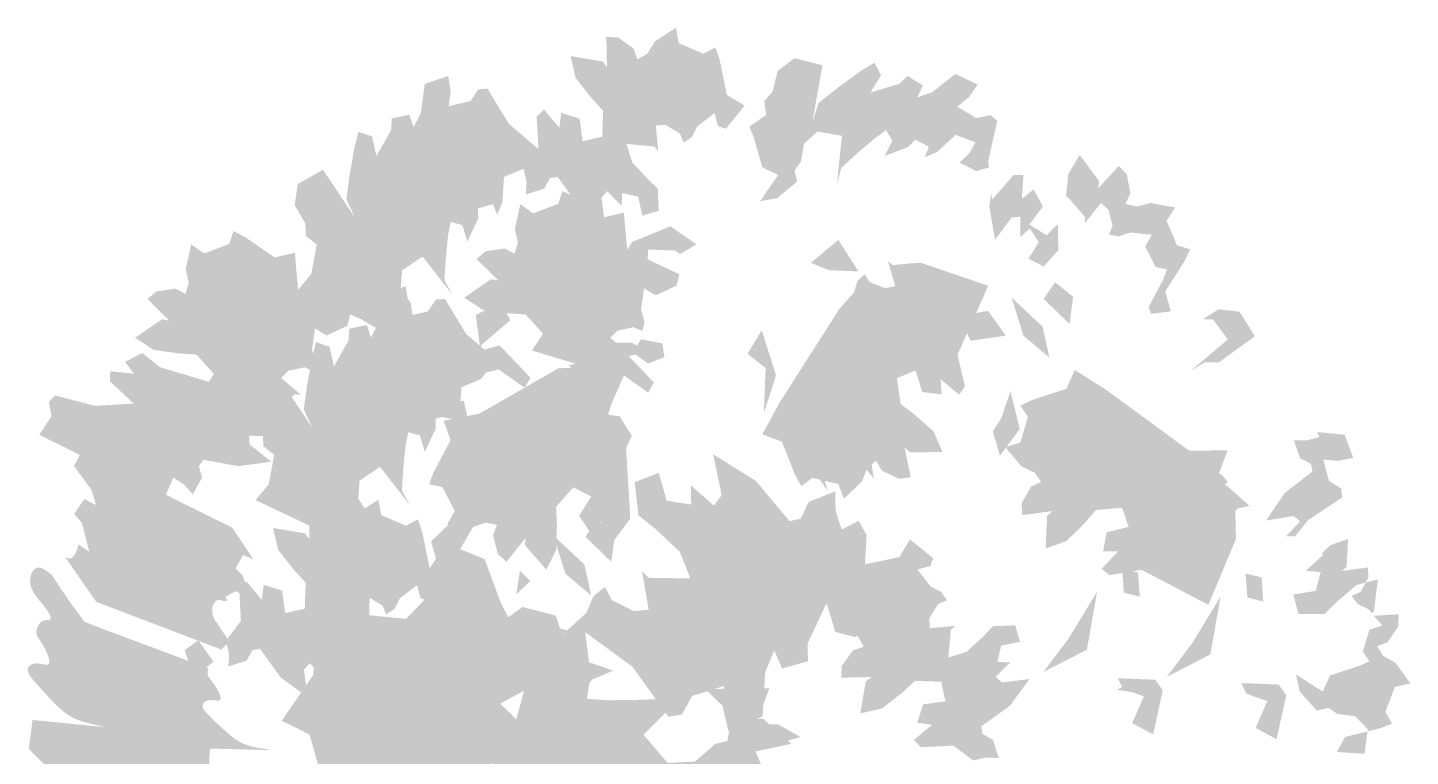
# Model space of a CAD drawing. Header units: metres. Extents: x 1838950 to 1842843, y 5171318 to 5174224.
# Drawn here: x 1840976.009 to 1840980.521, y 5171655.652 to 5171658.03 of the extents above; entities that cross this region are included whole.
import ezdxf

# ---------------------------------------------------------------- set-up
doc = ezdxf.new("R2010")
doc.units = ezdxf.units.M
doc.header["$LTSCALE"] = 0.0254
doc.layers.add('SA - légende prestations', color=7, linetype='Continuous', lineweight=18)

msp = doc.modelspace()

# ---------------------------------------------------------------- hatches: boundary and pattern name
at = {"layer": 'SA - légende prestations', "linetype": 'Continuous', "lineweight": 0, "true_color": 0x132600}
for points in [[(1840978.0586, 5171657.7118), (1840978.0667, 5171657.6271), (1840978.0536, 5171657.6425), (1840977.9631, 5171657.6507), (1840977.9815, 5171657.5913), (1840978.0304, 5171657.538), (1840978.0651, 5171657.5052), (1840978.068, 5171657.4327), (1840978.0142, 5171657.4166), (1840978.0014, 5171657.4785), (1840977.949, 5171657.4906), (1840977.9467, 5171657.4488), (1840977.9002, 5171657.4965), (1840977.8815, 5171657.4754), (1840977.8929, 5171657.3855), (1840977.8052, 5171657.4499), (1840977.7385, 5171657.5431), (1840977.7136, 5171657.5392), (1840977.6941, 5171657.5046), (1840977.6346, 5171657.4862), (1840977.6369, 5171657.5279), (1840977.6269, 5171657.57), (1840977.6755, 5171657.6343), (1840977.6701, 5171657.7402), (1840977.6937, 5171657.7632), (1840977.7438, 5171657.7036), (1840977.75, 5171657.752), (1840977.8102, 5171657.7334), (1840977.8197, 5171657.6601), (1840977.8839, 5171657.6742), (1840977.8868, 5171657.7591), (1840977.8491, 5171657.8003), (1840977.7968, 5171657.8667), (1840977.7805, 5171657.9376), (1840977.8853, 5171657.9202), (1840977.8993, 5171657.9011), (1840977.8972, 5171658.0006), (1840977.9355, 5171657.9984), (1840977.9867, 5171657.9617), (1840977.9984, 5171657.9268), (1840978.031, 5171657.9453), (1840978.0554, 5171657.9848), (1840978.124, 5171658.0304), (1840978.1335, 5171657.9797), (1840978.214, 5171657.9453), (1840978.2534, 5171657.966), (1840978.267, 5171657.9255), (1840978.2905, 5171657.8106), (1840978.3484, 5171657.7762), (1840978.2872, 5171657.7002), (1840978.2615, 5171657.709), (1840978.2502, 5171657.7516), (1840978.1945, 5171657.7084), (1840978.1763, 5171657.6732), (1840978.1496, 5171657.6553), (1840978.1374, 5171657.6844), (1840978.0915, 5171657.7124)], [(1840977.0489, 5171657.4704), (1840977.0596, 5171657.5504), (1840977.0756, 5171657.6409), (1840977.089, 5171657.6906), (1840977.133, 5171657.6752), (1840977.147, 5171657.611), (1840977.1949, 5171657.696), (1840977.1971, 5171657.7343), (1840977.2546, 5171657.7461), (1840977.2682, 5171657.7056), (1840977.2917, 5171657.7511), (1840977.3047, 5171657.8469), (1840977.3813, 5171657.8726), (1840977.3893, 5171657.8226), (1840977.383, 5171657.7742), (1840977.4539, 5171657.7905), (1840977.4798, 5171657.8292), (1840977.5091, 5171657.8315), (1840977.5788, 5171657.7171), (1840977.6755, 5171657.6343), (1840977.6269, 5171657.57), (1840977.5632, 5171657.5432), (1840977.5583, 5171657.4607), (1840977.541, 5171657.4204), (1840977.5269, 5171657.4541), (1840977.4786, 5171657.4404), (1840977.4792, 5171657.4076), (1840977.4437, 5171657.3321), (1840977.4277, 5171657.386), (1840977.3892, 5171657.3962), (1840977.3809, 5171657.3531), (1840977.3731, 5171657.2749), (1840977.369, 5171657.2059), (1840977.3958, 5171657.1578), (1840977.2977, 5171657.2833), (1840977.2307, 5171657.238), (1840977.2263, 5171657.1791), (1840977.2596, 5171657.1305), (1840977.2643, 5171657.0953), (1840977.296, 5171657.0739), (1840977.2867, 5171656.9906), (1840977.2534, 5171656.9441), (1840977.2366, 5171657.0464), (1840977.1817, 5171657.0291), (1840977.0951, 5171657.0797), (1840977.0615, 5171657.0941), (1840976.8914, 5171657.1749), (1840976.9342, 5171657.2263), (1840976.9523, 5171657.3227), (1840976.9172, 5171657.3504), (1840976.9147, 5171657.3918), (1840976.8802, 5171657.4514), (1840976.8904, 5171657.5198), (1840976.9725, 5171657.5667), (1840977.0761, 5171657.4118)], [(1840976.5042, 5171656.9669), (1840976.4205, 5171656.9784), (1840976.3595, 5171657.0182), (1840976.4472, 5171657.0784), (1840976.4705, 5171657.0742), (1840976.3999, 5171657.1445), (1840976.4291, 5171657.1695), (1840976.4914, 5171657.1786), (1840976.524, 5171657.1615), (1840976.5347, 5171657.1975), (1840976.5249, 5171657.2428), (1840976.5427, 5171657.3233), (1840976.5847, 5171657.2933), (1840976.6665, 5171657.3243), (1840976.6805, 5171657.3666), (1840976.7185, 5171657.3468), (1840976.8151, 5171657.2804), (1840976.8807, 5171657.2957), (1840976.8914, 5171657.1749), (1840977.0615, 5171657.0941), (1840977.0522, 5171657.0572), (1840976.9844, 5171657.0256), (1840976.9467, 5171657.0484), (1840976.9366, 5171656.9787), (1840976.9479, 5171656.9407), (1840976.941, 5171656.9094), (1840976.9121, 5171656.9218), (1840976.8595, 5171656.9102), (1840976.8363, 5171656.887), (1840976.9009, 5171656.8315), (1840976.8808, 5171656.8336), (1840976.8099, 5171656.7767), (1840976.5802, 5171656.8455), (1840976.6168, 5171656.9001), (1840976.56, 5171656.9633)], [(1840976.9101, 5171656.784), (1840976.9209, 5171656.864), (1840976.9368, 5171656.9546), (1840976.9503, 5171657.0042), (1840976.9942, 5171656.9889), (1840977.0083, 5171656.9247), (1840977.0562, 5171657.0096), (1840977.0584, 5171657.048), (1840977.1158, 5171657.0597), (1840977.1294, 5171657.0192), (1840977.153, 5171657.0647), (1840977.1659, 5171657.1605), (1840977.2425, 5171657.1862), (1840977.2505, 5171657.1363), (1840977.2442, 5171657.0878), (1840977.3152, 5171657.1041), (1840977.341, 5171657.1428), (1840977.3703, 5171657.1451), (1840977.4401, 5171657.0307), (1840977.5368, 5171656.9479), (1840977.4881, 5171656.8836), (1840977.4245, 5171656.8568), (1840977.4195, 5171656.7743), (1840977.4023, 5171656.734), (1840977.3881, 5171656.7677), (1840977.3399, 5171656.754), (1840977.3404, 5171656.7212), (1840977.305, 5171656.6457), (1840977.2889, 5171656.6996), (1840977.2505, 5171656.7099), (1840977.2422, 5171656.6667), (1840977.2343, 5171656.5885), (1840977.2302, 5171656.5196), (1840977.2571, 5171656.4714), (1840977.1589, 5171656.5969), (1840977.0919, 5171656.5517), (1840977.0876, 5171656.4927), (1840977.1208, 5171656.4441), (1840977.1256, 5171656.4089), (1840977.1573, 5171656.3875), (1840977.1479, 5171656.3042), (1840977.1146, 5171656.2577), (1840977.0979, 5171656.36), (1840977.0429, 5171656.3428), (1840976.9563, 5171656.3933), (1840976.9227, 5171656.4078), (1840976.7526, 5171656.4885), (1840976.7955, 5171656.5399), (1840976.8136, 5171656.6363), (1840976.7785, 5171656.664), (1840976.776, 5171656.7055), (1840976.7414, 5171656.765), (1840976.7516, 5171656.8334), (1840976.8337, 5171656.8803), (1840976.9373, 5171656.7254)], [(1840976.5679, 5171656.6), (1840976.5779, 5171656.5615), (1840976.5478, 5171656.507), (1840976.5205, 5171656.5386), (1840976.4841, 5171656.562), (1840976.4568, 5171656.4986), (1840976.047, 5171656.7015), (1840976.0868, 5171656.7624), (1840976.0786, 5171656.8082), (1840976.0981, 5171656.8302), (1840976.2277, 5171656.7961), (1840976.3548, 5171656.8035), (1840976.2774, 5171656.8761), (1840976.2785, 5171656.909), (1840976.3559, 5171656.9008), (1840976.3268, 5171656.94), (1840976.3831, 5171656.9683), (1840976.4407, 5171656.9222), (1840976.6703, 5171656.8534), (1840976.7248, 5171656.8233), (1840976.797, 5171656.8188), (1840976.8447, 5171656.8192), (1840976.8972, 5171656.769), (1840976.8695, 5171656.7201), (1840976.8174, 5171656.7558), (1840976.7712, 5171656.7281), (1840976.7985, 5171656.6965), (1840976.732, 5171656.6986), (1840976.7331, 5171656.6705), (1840976.8037, 5171656.6135), (1840976.6958, 5171656.5992), (1840976.5831, 5171656.62)], [(1840976.1358, 5171656.2959), (1840976.1319, 5171656.3032), (1840976.1344, 5171656.3015), (1840976.1388, 5171656.2994), (1840976.1431, 5171656.2981), (1840976.1472, 5171656.298), (1840976.1513, 5171656.2992), (1840976.1553, 5171656.302), (1840976.1592, 5171656.3061), (1840976.1628, 5171656.3112), (1840976.1661, 5171656.3172), (1840976.169, 5171656.3239), (1840976.1715, 5171656.3309), (1840976.1734, 5171656.338), (1840976.1745, 5171656.344), (1840976.2101, 5171656.3201), (1840976.1857, 5171656.4146), (1840976.1607, 5171656.4437), (1840976.194, 5171656.492), (1840976.2319, 5171656.4723), (1840976.2173, 5171656.5214), (1840976.1602, 5171656.5994), (1840976.1975, 5171656.671), (1840976.2379, 5171656.6406), (1840976.267, 5171656.6013), (1840976.6768, 5171656.3984), (1840976.746, 5171656.2946), (1840976.7124, 5171656.309), (1840976.6871, 5171656.2657), (1840976.7103, 5171656.2425), (1840976.7238, 5171656.2026), (1840976.7274, 5171656.169), (1840976.6882, 5171656.1912), (1840976.6534, 5171656.1719), (1840976.661, 5171656.1602), (1840976.6477, 5171656.1584), (1840976.6433, 5171656.1603), (1840976.6388, 5171656.1616), (1840976.6344, 5171656.1623), (1840976.6301, 5171656.162), (1840976.6261, 5171656.1608), (1840976.6224, 5171656.1583), (1840976.619, 5171656.1546), (1840976.6161, 5171656.1498), (1840976.6138, 5171656.144), (1840976.6122, 5171656.1375), (1840976.6113, 5171656.1304), (1840976.6114, 5171656.1229), (1840976.6125, 5171656.1153), (1840976.6147, 5171656.1077), (1840976.6181, 5171656.1002), (1840976.6225, 5171656.093), (1840976.6259, 5171656.0885), (1840976.6728, 5171656.0189), (1840976.6701, 5171656.0183), (1840976.667, 5171656.0178), (1840976.6636, 5171656.0173), (1840976.6601, 5171656.0165), (1840976.6565, 5171656.0152), (1840976.653, 5171656.0133), (1840976.6498, 5171656.0105), (1840976.6469, 5171656.0071), (1840976.6444, 5171656.0031), (1840976.6429, 5171656), (1840976.233, 5171656.1562)], [(1840976.211, 5171655.7593), (1840976.189, 5171655.7652), (1840976.1698, 5171655.7722), (1840976.1531, 5171655.7802), (1840976.1385, 5171655.7889), (1840976.1258, 5171655.7982), (1840976.1145, 5171655.8078), (1840976.1043, 5171655.8176), (1840976.0948, 5171655.8273), (1840976.0857, 5171655.8367), (1840976.077, 5171655.8458), (1840976.0688, 5171655.8547), (1840976.0609, 5171655.8631), (1840976.0534, 5171655.8713), (1840976.0464, 5171655.879), (1840976.0398, 5171655.8864), (1840976.0338, 5171655.8934), (1840976.0282, 5171655.9), (1840976.0231, 5171655.9061), (1840976.0187, 5171655.9119), (1840976.015, 5171655.9174), (1840976.0121, 5171655.9225), (1840976.0101, 5171655.9273), (1840976.009, 5171655.9319), (1840976.009, 5171655.9361), (1840976.01, 5171655.9402), (1840976.012, 5171655.9439), (1840976.0149, 5171655.9472), (1840976.0186, 5171655.9501), (1840976.023, 5171655.9524), (1840976.0281, 5171655.9541), (1840976.0336, 5171655.9551), (1840976.0396, 5171655.9554), (1840976.0459, 5171655.9549), (1840976.0522, 5171655.9539), (1840976.0584, 5171655.9528), (1840976.0643, 5171655.9518), (1840976.0695, 5171655.9513), (1840976.074, 5171655.9516), (1840976.0773, 5171655.9531), (1840976.0793, 5171655.9561), (1840976.0799, 5171655.9608), (1840976.0792, 5171655.967), (1840976.0773, 5171655.9744), (1840976.0746, 5171655.9825), (1840976.0711, 5171655.991), (1840976.0672, 5171655.9995), (1840976.063, 5171656.0078), (1840976.0587, 5171656.0154), (1840976.0546, 5171656.0221), (1840976.0507, 5171656.028), (1840976.0471, 5171656.0332), (1840976.0439, 5171656.0379), (1840976.0413, 5171656.0424), (1840976.0392, 5171656.0467), (1840976.0378, 5171656.0511), (1840976.0371, 5171656.0558), (1840976.0373, 5171656.0608), (1840976.0383, 5171656.0661), (1840976.0399, 5171656.0715), (1840976.0422, 5171656.0768), (1840976.045, 5171656.0817), (1840976.0483, 5171656.0862), (1840976.052, 5171656.0899), (1840976.056, 5171656.0929), (1840976.0602, 5171656.0948), (1840976.0645, 5171656.096), (1840976.0688, 5171656.0966), (1840976.0728, 5171656.097), (1840976.0764, 5171656.0972), (1840976.0795, 5171656.0977), (1840976.082, 5171656.0986), (1840976.0836, 5171656.1002), (1840976.0843, 5171656.1027), (1840976.084, 5171656.1061), (1840976.0828, 5171656.1102), (1840976.0808, 5171656.1151), (1840976.0779, 5171656.1206), (1840976.0742, 5171656.1267), (1840976.0696, 5171656.1332), (1840976.0644, 5171656.1402), (1840976.0584, 5171656.1476), (1840976.052, 5171656.1552), (1840976.0454, 5171656.1632), (1840976.039, 5171656.1714), (1840976.0328, 5171656.1798), (1840976.0274, 5171656.1885), (1840976.0229, 5171656.1973), (1840976.0195, 5171656.2063), (1840976.0176, 5171656.2154), (1840976.017, 5171656.2244), (1840976.0175, 5171656.2331), (1840976.0192, 5171656.2413), (1840976.0216, 5171656.2487), (1840976.0249, 5171656.2553), (1840976.0287, 5171656.2607), (1840976.0329, 5171656.2647), (1840976.0374, 5171656.2672), (1840976.0422, 5171656.2684), (1840976.0472, 5171656.2683), (1840976.0523, 5171656.2671), (1840976.0574, 5171656.2652), (1840976.0626, 5171656.2625), (1840976.0677, 5171656.2593), (1840976.0727, 5171656.2557), (1840976.0776, 5171656.2521), (1840976.0823, 5171656.2484), (1840976.0869, 5171656.2451), (1840976.0888, 5171656.2438), (1840976.0949, 5171656.2328), (1840976.1462, 5171656.1565), (1840976.194, 5171656.0914), (1840976.2541, 5171656.068), (1840976.5992, 5171655.9393), (1840976.5976, 5171655.9347), (1840976.5965, 5171655.93), (1840976.5961, 5171655.9254), (1840976.5962, 5171655.9211), (1840976.5971, 5171655.9172), (1840976.5985, 5171655.9135), (1840976.6006, 5171655.9099), (1840976.6032, 5171655.9063), (1840976.6062, 5171655.9024), (1840976.6095, 5171655.8982), (1840976.6132, 5171655.8935), (1840976.6172, 5171655.888), (1840976.6213, 5171655.8818), (1840976.6254, 5171655.875), (1840976.6293, 5171655.868), (1840976.6328, 5171655.861), (1840976.6357, 5171655.8542), (1840976.6377, 5171655.8481), (1840976.6387, 5171655.8429), (1840976.6385, 5171655.8388), (1840976.637, 5171655.8361), (1840976.6342, 5171655.8346), (1840976.6305, 5171655.834), (1840976.626, 5171655.8341), (1840976.6209, 5171655.8346), (1840976.6155, 5171655.8352), (1840976.6101, 5171655.8357), (1840976.6047, 5171655.8357), (1840976.5996, 5171655.8351), (1840976.5949, 5171655.8338), (1840976.5908, 5171655.8321), (1840976.5871, 5171655.8298), (1840976.5841, 5171655.8271), (1840976.5819, 5171655.8241), (1840976.5804, 5171655.8208), (1840976.5798, 5171655.8173), (1840976.5801, 5171655.8137), (1840976.5813, 5171655.8099), (1840976.5834, 5171655.8059), (1840976.5862, 5171655.8017), (1840976.5897, 5171655.7973), (1840976.5938, 5171655.7926), (1840976.5985, 5171655.7877), (1840976.6036, 5171655.7824), (1840976.6093, 5171655.7769), (1840976.6153, 5171655.771), (1840976.6218, 5171655.7648), (1840976.6287, 5171655.7584), (1840976.6359, 5171655.7516), (1840976.6436, 5171655.7446), (1840976.6516, 5171655.7374), (1840976.6599, 5171655.7299), (1840976.6686, 5171655.7223), (1840976.6779, 5171655.7146), (1840976.6882, 5171655.7071), (1840976.6996, 5171655.7), (1840976.7126, 5171655.6935), (1840976.7273, 5171655.6877), (1840976.7441, 5171655.6829), (1840976.7633, 5171655.6793), (1840976.8071, 5171655.6724), (1840976.604, 5171655.6774), (1840976.5993, 5171655.5967), (1840976.6435, 5171655.5575), (1840976.7023, 5171655.5544), (1840976.7332, 5171655.5369), (1840976.7694, 5171655.5491), (1840976.83, 5171655.4911), (1840976.8468, 5171655.4365), (1840976.7553, 5171655.4852), (1840976.7357, 5171655.431), (1840976.643, 5171655.3928), (1840976.6111, 5171655.3749), (1840976.6348, 5171655.3451), (1840976.6189, 5171655.272), (1840976.5778, 5171655.2559), (1840976.2874, 5171655.4688), (1840976.2726, 5171655.534), (1840976.2069, 5171655.6069), (1840976.1636, 5171655.5957), (1840976.1291, 5171655.6189), (1840976.0608, 5171655.6276), (1840976.0126, 5171655.6771), (1840976.025, 5171655.7709), (1840976.2616, 5171655.7474)]]:
    msp.add_hatch(color=88, dxfattribs=at).paths.add_polyline_path(points)
at = {"layer": 'SA - légende prestations', "linetype": 'Continuous', "lineweight": 0, "true_color": 0x00a500}
for points in [[(1840978.8524, 5171657.8467), (1840978.8806, 5171657.8728), (1840978.9301, 5171657.8414), (1840978.9118, 5171657.8028), (1840978.9603, 5171657.8192), (1840979.0361, 5171657.8792), (1840979.1091, 5171657.8447), (1840979.0802, 5171657.8031), (1840979.0421, 5171657.7726), (1840979.1045, 5171657.7351), (1840979.15, 5171657.7451), (1840979.1727, 5171657.7265), (1840979.1436, 5171657.5957), (1840979.1457, 5171657.5742), (1840979.1049, 5171657.562), (1840979.0493, 5171657.59), (1840979.0799, 5171657.6184), (1840979.1019, 5171657.6557), (1840979.0375, 5171657.6805), (1840978.9766, 5171657.6245), (1840978.9363, 5171657.6075), (1840978.9495, 5171657.6416), (1840978.9052, 5171657.6652), (1840978.8829, 5171657.6411), (1840978.805, 5171657.6113), (1840978.8308, 5171657.6612), (1840978.8102, 5171657.6953), (1840978.7743, 5171657.67), (1840978.7143, 5171657.6191), (1840978.6636, 5171657.5723), (1840978.6496, 5171657.5189), (1840978.6659, 5171657.6774), (1840978.5862, 5171657.6913), (1840978.5422, 5171657.6518), (1840978.5325, 5171657.5938), (1840978.5115, 5171657.5651), (1840978.5195, 5171657.5277), (1840978.455, 5171657.4741), (1840978.3987, 5171657.4637), (1840978.4576, 5171657.5491), (1840978.406, 5171657.5748), (1840978.3787, 5171657.6712), (1840978.3638, 5171657.7068), (1840978.4187, 5171657.7459), (1840978.4126, 5171657.7902), (1840978.4396, 5171657.8218), (1840978.456, 5171657.8887), (1840978.5108, 5171657.9309), (1840978.6025, 5171657.9078), (1840978.5697, 5171657.7243), (1840978.5907, 5171657.7854), (1840978.6539, 5171657.8356), (1840978.7282, 5171657.8897), (1840978.7723, 5171657.9162), (1840978.7934, 5171657.8747), (1840978.759, 5171657.8187)], [(1840978.1062, 5171657.382), (1840978.1912, 5171657.3232), (1840978.1376, 5171657.2914), (1840978.1206, 5171657.3029), (1840978.0335, 5171657.3063), (1840978.0317, 5171657.2618), (1840977.945, 5171657.276), (1840977.9821, 5171657.3313)], [(1840978.417, 5171656.9192), (1840978.3578, 5171656.9661), (1840978.4044, 5171657.0428), (1840978.4509, 5171656.8949), (1840978.4113, 5171656.7733)], [(1840977.4313, 5171656.8858), (1840977.3725, 5171656.9435), (1840977.5489, 5171656.9935), (1840977.6496, 5171656.8881), (1840977.6309, 5171656.855), (1840977.5458, 5171656.9151)], [(1840977.8342, 5171656.87), (1840977.7753, 5171656.9278), (1840977.9518, 5171656.9777), (1840978.0525, 5171656.8723), (1840978.0338, 5171656.8393), (1840977.9487, 5171656.8994)], [(1840978.0335, 5171656.9342), (1840977.9826, 5171656.97), (1840978.0105, 5171657.0135), (1840978.0798, 5171657), (1840978.0868, 5171656.9551)], [(1840979.1815, 5171656.6334), (1840979.1584, 5171656.7128), (1840979.1863, 5171656.7563), (1840979.2159, 5171656.8444), (1840979.2461, 5171656.7202)], [(1840978.7695, 5171656.5591), (1840978.6863, 5171656.6625), (1840978.7259, 5171656.784), (1840978.8205, 5171656.7465), (1840978.7491, 5171656.7047)], [(1840977.078, 5171656.3571), (1840977.0097, 5171656.3935), (1840976.9482, 5171656.3851), (1840976.9945, 5171656.451), (1840977.0642, 5171656.4482)], [(1840977.2068, 5171655.9043), (1840977.0996, 5171655.8422), (1840977.0539, 5171656.0117), (1840977.1445, 5171656.0974), (1840977.1483, 5171655.9742)], [(1840979.5824, 5171655.8725), (1840979.5663, 5171655.9069), (1840979.6882, 5171655.9022), (1840979.7131, 5171655.8674), (1840979.6813, 5171655.7239), (1840979.6129, 5171655.7604), (1840979.6512, 5171655.8481)], [(1840979.9853, 5171655.8567), (1840979.9692, 5171655.8912), (1840980.0911, 5171655.8864), (1840980.116, 5171655.8516), (1840980.0842, 5171655.7081), (1840980.0158, 5171655.7446), (1840980.0541, 5171655.8324)]]:
    msp.add_hatch(color=94, dxfattribs=at).paths.add_polyline_path(points)
at = {"layer": 'SA - légende prestations', "linetype": 'Continuous', "lineweight": 0, "true_color": 0x7fff00}
for points in [[(1840979.5696, 5171657.5792), (1840979.5957, 5171657.551), (1840979.6071, 5171657.4891), (1840979.5913, 5171657.4558), (1840979.6277, 5171657.4465), (1840979.6726, 5171657.4581), (1840979.7537, 5171657.4433), (1840979.7253, 5171657.4002), (1840979.7595, 5171657.3196), (1840979.8022, 5171657.3072), (1840979.7839, 5171657.2686), (1840979.7212, 5171657.1695), (1840979.7391, 5171657.1045), (1840979.6746, 5171657.0963), (1840979.6666, 5171657.1188), (1840979.7138, 5171657.2073), (1840979.7269, 5171657.2414), (1840979.6897, 5171657.2492), (1840979.6555, 5171657.3158), (1840979.6769, 5171657.3543), (1840979.6068, 5171657.3618), (1840979.5693, 5171657.349), (1840979.5377, 5171657.3547), (1840979.549, 5171657.3841), (1840979.5354, 5171657.4361), (1840979.5113, 5171657.4585), (1840979.4584, 5171657.3918), (1840979.4597, 5171657.412), (1840979.4002, 5171657.4807), (1840979.3966, 5171657.4736), (1840979.4044, 5171657.5523), (1840979.4418, 5171657.6147), (1840979.5053, 5171657.5294), (1840979.5021, 5171657.506)], [(1840979.2912, 5171657.5021), (1840979.3216, 5171657.4469), (1840979.2777, 5171657.3876), (1840979.3337, 5171657.3531), (1840979.3713, 5171657.3897), (1840979.3704, 5171657.3528), (1840979.3727, 5171657.3052), (1840979.3245, 5171657.2508), (1840979.2746, 5171657.2766), (1840979.3083, 5171657.33), (1840979.2789, 5171657.3751), (1840979.2483, 5171657.3466), (1840979.2478, 5171657.4132), (1840979.2198, 5171657.411), (1840979.1656, 5171657.3383), (1840979.1471, 5171657.4456), (1840979.1537, 5171657.4911), (1840979.1559, 5171657.4689), (1840979.2254, 5171657.549), (1840979.2583, 5171657.5492), (1840979.253, 5171657.4715)], [(1840978.8575, 5171656.8023), (1840978.9019, 5171656.7684), (1840978.9653, 5171656.7124), (1840978.994, 5171656.6455), (1840978.8877, 5171656.644), (1840978.8706, 5171656.6603), (1840978.8903, 5171656.5627), (1840978.8522, 5171656.558), (1840978.7954, 5171656.585), (1840978.7776, 5171656.6173), (1840978.7488, 5171656.5933), (1840978.7319, 5171656.5501), (1840978.6724, 5171656.493), (1840978.6541, 5171656.5412), (1840978.5688, 5171656.5607), (1840978.5337, 5171656.5333), (1840978.5131, 5171656.5708), (1840978.4695, 5171656.6796), (1840978.4063, 5171656.7032), (1840978.4644, 5171656.8097), (1840978.6581, 5171657.1132), (1840978.7051, 5171657.1657), (1840978.7168, 5171657.2036), (1840978.7399, 5171657.2259), (1840978.757, 5171657.1995), (1840978.8073, 5171657.1801), (1840978.8394, 5171657.1865), (1840978.8164, 5171657.2684), (1840978.832, 5171657.2556), (1840978.9225, 5171657.2636), (1840979.1433, 5171657.1877), (1840979.0432, 5171656.9627), (1840979.0674, 5171656.8594), (1840979.0483, 5171656.8326), (1840978.9884, 5171656.8824), (1840978.9908, 5171656.8336), (1840978.9283, 5171656.8412), (1840978.9059, 5171656.9116), (1840978.8452, 5171656.8863)], [(1840979.8772, 5171657.0778), (1840979.844, 5171657.079), (1840979.8946, 5171657.111), (1840979.9633, 5171657.1034), (1840980.0134, 5171657.0232), (1840979.8952, 5171656.9375), (1840979.8504, 5171656.9384), (1840979.8033, 5171656.9097), (1840979.925, 5171657.0126)], [(1840979.4955, 5171656.4564), (1840979.4589, 5171656.4143), (1840979.3989, 5171656.3547), (1840979.3303, 5171656.3304), (1840979.3356, 5171656.4366), (1840979.353, 5171656.4526), (1840979.2544, 5171656.4392), (1840979.2522, 5171656.4775), (1840979.2828, 5171656.5325), (1840979.3161, 5171656.5481), (1840979.294, 5171656.5784), (1840979.252, 5171656.5981), (1840979.1988, 5171656.6611), (1840979.2481, 5171656.6763), (1840979.2731, 5171656.7602), (1840979.248, 5171656.797), (1840979.2867, 5171656.8151), (1840979.3981, 5171656.8516), (1840979.4257, 5171656.9131), (1840979.5282, 5171656.8483), (1840979.8187, 5171656.6355), (1840979.868, 5171656.5851), (1840979.9051, 5171656.571), (1840979.9258, 5171656.5466), (1840979.8984, 5171656.5312), (1840979.8758, 5171656.4823), (1840979.8801, 5171656.4498), (1840979.9633, 5171656.4675), (1840979.9495, 5171656.4527), (1840979.9517, 5171656.3619), (1840979.8618, 5171656.1465), (1840979.6436, 5171656.2609), (1840979.539, 5171656.2433), (1840979.5135, 5171656.2642), (1840979.567, 5171656.3207), (1840979.5182, 5171656.3214), (1840979.5298, 5171656.3833), (1840979.6015, 5171656.4012), (1840979.5802, 5171656.4633)], [(1840980.2014, 5171656.582), (1840980.1966, 5171656.6067), (1840980.1612, 5171656.625), (1840980.1406, 5171656.6837), (1840980.1824, 5171656.683), (1840980.224, 5171656.6946), (1840980.2166, 5171656.7105), (1840980.306, 5171656.7019), (1840980.3346, 5171656.6264), (1840980.285, 5171656.6165), (1840980.2363, 5171656.6209), (1840980.2553, 5171656.5506), (1840980.295, 5171656.5263), (1840980.2985, 5171656.4971), (1840980.1868, 5171656.423), (1840980.1447, 5171656.3699), (1840980.1152, 5171656.3704), (1840980.161, 5171656.4187), (1840980.1393, 5171656.4365), (1840980.0498, 5171656.4217), (1840980.1109, 5171656.5118)], [(1840979.7983, 5171656.545), (1840979.9032, 5171656.5517), (1840979.9961, 5171656.4696), (1840979.8201, 5171656.4318), (1840979.7639, 5171656.3326)], [(1840978.952, 5171656.0703), (1840979.0368, 5171656.0784), (1840979.0214, 5171656.0653), (1840979.0131, 5171655.9748), (1840979.0726, 5171655.9932), (1840979.1259, 5171656.0421), (1840979.1587, 5171656.0768), (1840979.2312, 5171656.0797), (1840979.2473, 5171656.0259), (1840979.1854, 5171656.0131), (1840979.1733, 5171655.9606), (1840979.2151, 5171655.9584), (1840979.1674, 5171655.9119), (1840979.1885, 5171655.8932), (1840979.2784, 5171655.9046), (1840979.2139, 5171655.8169), (1840979.1208, 5171655.7502), (1840979.1246, 5171655.7253), (1840979.1593, 5171655.7057), (1840979.1777, 5171655.6463), (1840979.136, 5171655.6486), (1840979.0939, 5171655.6386), (1840979.0296, 5171655.6872), (1840978.9237, 5171655.6817), (1840978.9007, 5171655.7054), (1840978.9603, 5171655.7554), (1840978.9119, 5171655.7617), (1840978.9305, 5171655.8219), (1840979.0037, 5171655.8314), (1840978.9897, 5171655.8956), (1840978.9048, 5171655.8985), (1840978.8636, 5171655.8608), (1840978.7972, 5171655.8085), (1840978.7262, 5171655.7922), (1840978.7437, 5171655.897), (1840978.7628, 5171655.9109), (1840978.6633, 5171655.9089), (1840978.6654, 5171655.9472), (1840978.7021, 5171655.9983), (1840978.737, 5171656.0101), (1840978.7186, 5171656.0427), (1840978.6791, 5171656.067), (1840978.6335, 5171656.1357), (1840978.6842, 5171656.1452), (1840978.7186, 5171656.2256), (1840978.6978, 5171656.265), (1840978.7384, 5171656.2787), (1840978.8533, 5171656.3022), (1840978.8877, 5171656.3601), (1840978.9637, 5171656.2989), (1840978.9549, 5171656.2732), (1840978.9123, 5171656.2619), (1840978.9555, 5171656.2062), (1840978.9907, 5171656.188), (1840979.0085, 5171656.1613), (1840978.9795, 5171656.1491), (1840978.9515, 5171656.1031)], [(1840980.3748, 5171656.2191), (1840980.4149, 5171656.2299), (1840980.4015, 5171656.1245), (1840980.3951, 5171656.1195), (1840980.384, 5171656.1326), (1840980.3481, 5171656.1495), (1840980.3293, 5171656.1755), (1840980.3578, 5171656.1888)], [(1840977.4841, 5171655.5494), (1840977.5835, 5171655.7005), (1840977.6288, 5171655.8663), (1840977.5027, 5171655.7985), (1840977.461, 5171655.8141), (1840977.5049, 5171655.9096), (1840977.4421, 5171655.8893), (1840977.4302, 5171655.9735), (1840977.514, 5171656.0274), (1840977.4599, 5171656.0976), (1840977.5344, 5171656.1644), (1840977.5853, 5171656.0741), (1840977.7091, 5171656.0809), (1840977.7721, 5171656.0621), (1840977.7243, 5171656.0352), (1840977.7529, 5171655.9657), (1840977.8017, 5171655.9722), (1840977.9203, 5171655.9323), (1840977.8428, 5171655.8992), (1840977.8341, 5171655.8401), (1840977.8998, 5171655.8351), (1840978.0178, 5171655.8368), (1840978.1212, 5171655.8426), (1840978.1884, 5171655.8909), (1840978.0182, 5171655.7231), (1840978.0971, 5171655.631), (1840978.1857, 5171655.6346), (1840978.2524, 5171655.6925), (1840978.304, 5171655.7056), (1840978.3305, 5171655.7565), (1840978.4562, 5171655.7569), (1840978.5312, 5171655.7153), (1840978.3816, 5171655.6727), (1840978.4168, 5171655.5938), (1840978.3563, 5171655.4561), (1840978.3405, 5171655.4035), (1840978.3972, 5171655.3961), (1840978.4559, 5171655.3005), (1840978.4283, 5171655.2404), (1840978.534, 5171655.2373), (1840978.5887, 5171655.2606), (1840978.6366, 5171655.2557), (1840978.623, 5171655.2105), (1840978.6348, 5171655.1762), (1840978.5546, 5171655.1971), (1840978.4265, 5171655.1636), (1840978.4129, 5171655.1047), (1840978.3637, 5171655.0777), (1840978.311, 5171655.0012), (1840978.2217, 5171654.9742), (1840978.117, 5171655.0473), (1840978.2463, 5171655.2631), (1840978.1905, 5171655.1961), (1840978.0866, 5171655.1631), (1840977.9669, 5171655.1303), (1840977.8986, 5171655.1181), (1840977.8919, 5171655.1806), (1840977.9622, 5171655.2347), (1840977.8308, 5171655.2442), (1840977.7828, 5171655.2247), (1840977.7353, 5171655.288), (1840977.7769, 5171655.328), (1840977.7078, 5171655.3305), (1840977.5834, 5171655.2911), (1840977.5078, 5171655.3697), (1840977.5641, 5171655.4083), (1840977.6269, 5171655.4286), (1840977.5661, 5171655.5058), (1840977.5039, 5171655.5149)], [(1840980.4391, 5171655.7971), (1840980.4613, 5171655.7585), (1840980.4213, 5171655.7433), (1840980.381, 5171655.7334), (1840980.3819, 5171655.7406), (1840980.3408, 5171655.783), (1840980.2824, 5171655.7905), (1840980.253, 5171655.8104), (1840980.2159, 5171655.801), (1840980.1599, 5171655.8634), (1840980.1474, 5171655.9192), (1840980.2349, 5171655.8636), (1840980.2586, 5171655.9162), (1840980.354, 5171655.9472), (1840980.3871, 5171655.9626), (1840980.3657, 5171655.9941), (1840980.3872, 5171656.0658), (1840980.4293, 5171656.0787), (1840980.4022, 5171656.111), (1840980.4823, 5171656.1157), (1840980.4816, 5171656.0774), (1840980.4468, 5171656.0248), (1840980.4124, 5171656.0118), (1840980.4321, 5171655.9799), (1840980.4725, 5171655.9571), (1840980.5207, 5171655.8902), (1840980.4704, 5171655.8788)]]:
    msp.add_hatch(color=70, dxfattribs=at).paths.add_polyline_path(points)
at = {"layer": 'SA - légende prestations', "linetype": 'Continuous', "lineweight": 0, "true_color": 0x008000}
for points in [[(1840977.5781, 5171657.0979), (1840977.4943, 5171657.1094), (1840977.4334, 5171657.1492), (1840977.521, 5171657.2094), (1840977.5443, 5171657.2053), (1840977.4738, 5171657.2755), (1840977.5029, 5171657.3005), (1840977.5652, 5171657.3096), (1840977.5979, 5171657.2926), (1840977.6086, 5171657.3285), (1840977.5987, 5171657.3738), (1840977.6166, 5171657.4543), (1840977.6586, 5171657.4244), (1840977.7404, 5171657.4554), (1840977.7544, 5171657.4976), (1840977.7923, 5171657.4779), (1840977.8889, 5171657.4114), (1840977.9545, 5171657.4268), (1840977.9652, 5171657.306), (1840978.1353, 5171657.2252), (1840978.126, 5171657.1882), (1840978.0583, 5171657.1566), (1840978.0206, 5171657.1795), (1840978.0104, 5171657.1097), (1840978.0217, 5171657.0717), (1840978.0149, 5171657.0404), (1840977.9859, 5171657.0528), (1840977.9334, 5171657.0412), (1840977.9101, 5171657.018), (1840977.9747, 5171656.9626), (1840977.9546, 5171656.9646), (1840977.8837, 5171656.9078), (1840977.6541, 5171656.9765), (1840977.6906, 5171657.0312), (1840977.6338, 5171657.0943)], [(1840977.7408, 5171656.9186), (1840977.7998, 5171656.921), (1840977.8443, 5171656.9596), (1840977.8787, 5171656.9683), (1840977.8964, 5171657.0022), (1840977.9802, 5171657.0025), (1840978.0302, 5171656.9748), (1840977.9305, 5171656.9464), (1840977.9539, 5171656.8938), (1840977.9136, 5171656.8019), (1840977.9031, 5171656.7669), (1840977.9408, 5171656.762), (1840977.98, 5171656.6982), (1840977.9616, 5171656.6582), (1840977.9755, 5171656.4283), (1840977.9123, 5171656.3431), (1840977.8795, 5171656.3405), (1840977.8788, 5171656.4183), (1840977.8431, 5171656.3849), (1840977.8086, 5171656.4376), (1840977.8478, 5171656.5001), (1840977.7894, 5171656.5302), (1840977.7332, 5171656.4665), (1840977.736, 5171656.4107), (1840977.7341, 5171656.3262), (1840977.7015, 5171656.2611), (1840977.6317, 5171656.3413), (1840977.6332, 5171656.3649), (1840977.5714, 5171656.2868), (1840977.5432, 5171656.3129), (1840977.5271, 5171656.3738), (1840977.5403, 5171656.4081), (1840977.5034, 5171656.4147), (1840977.4595, 5171656.3997), (1840977.3775, 5171656.4082), (1840977.4024, 5171656.4534), (1840977.3623, 5171656.5311), (1840977.3187, 5171656.5402), (1840977.334, 5171656.5801), (1840977.389, 5171656.6837), (1840977.3662, 5171656.7471), (1840977.485, 5171656.7715)], [(1840978.1371, 5171656.3197), (1840978.0579, 5171656.3938), (1840978.0022, 5171656.4388), (1840977.9895, 5171656.547), (1840978.0682, 5171656.5772), (1840978.0944, 5171656.4862), (1840978.1742, 5171656.4741), (1840978.1729, 5171656.5368), (1840978.2479, 5171656.4708), (1840978.2734, 5171656.5045), (1840978.2461, 5171656.6377), (1840978.3846, 5171656.5513), (1840978.4951, 5171656.4197), (1840978.5318, 5171656.4282), (1840978.5571, 5171656.4823), (1840978.6439, 5171656.5167), (1840978.6453, 5171656.454), (1840978.665, 5171656.3922), (1840978.7206, 5171656.4207), (1840978.7465, 5171656.3744), (1840978.7396, 5171656.2535), (1840978.7261, 5171656.1162), (1840978.7117, 5171656.0405), (1840978.6442, 5171656.0583), (1840978.6159, 5171656.1527), (1840978.5539, 5171656.0201), (1840978.5551, 5171655.9626), (1840978.4705, 5171655.9384), (1840978.4455, 5171655.9975), (1840978.4155, 5171655.9267), (1840978.4071, 5171655.7819), (1840978.2955, 5171655.7347), (1840978.2778, 5171655.8085), (1840978.2817, 5171655.8817), (1840978.1774, 5171655.8492), (1840978.1432, 5171655.7883), (1840978.0996, 5171655.7815), (1840977.9822, 5171655.9446), (1840977.8281, 5171656.0574), (1840977.8484, 5171655.8996), (1840977.8157, 5171655.8626), (1840977.734, 5171655.946), (1840977.7301, 5171655.8728), (1840977.6381, 5171655.8938), (1840977.6154, 5171656.0022), (1840977.521, 5171655.9739), (1840977.5265, 5171655.8466), (1840977.5875, 5171655.7892), (1840977.6734, 5171655.696), (1840977.7059, 5171655.5917), (1840977.5471, 5171655.6058), (1840977.5241, 5171655.6328), (1840977.5386, 5171655.4842), (1840977.481, 5171655.483), (1840977.4003, 5171655.532), (1840977.3788, 5171655.5829), (1840977.3321, 5171655.5515), (1840977.3002, 5171655.4897), (1840977.2027, 5171655.4136), (1840977.1827, 5171655.4884), (1840977.0584, 5171655.5306), (1840977.0019, 5171655.4951), (1840976.9769, 5171655.5541), (1840976.9286, 5171655.7233), (1840976.838, 5171655.7681), (1840976.9409, 5171655.9181), (1840976.9604, 5171656.1112), (1840977.0442, 5171656.1942), (1840977.1147, 5171656.27), (1840977.1296, 5171656.3514), (1840977.1234, 5171656.1125), (1840977.2441, 5171656.1009), (1840977.3054, 5171656.1649), (1840977.3133, 5171656.2529), (1840977.3415, 5171656.2982), (1840977.3252, 5171656.3532), (1840977.4156, 5171656.4407), (1840977.4984, 5171656.4627), (1840977.4202, 5171656.3283), (1840977.5002, 5171656.2958), (1840977.5522, 5171656.1546), (1840977.5772, 5171656.1059), (1840977.6232, 5171656.1397), (1840977.7318, 5171656.1116), (1840977.7536, 5171656.0492), (1840977.8319, 5171656.1202), (1840977.8552, 5171656.175), (1840977.893, 5171656.2047), (1840977.9146, 5171656.1626), (1840977.9865, 5171656.126), (1840978.0355, 5171656.1306), (1840978.0137, 5171656.2564), (1840978.0351, 5171656.2348), (1840978.1714, 5171656.2329)], [(1840977.0879, 5171656.1715), (1840977.096, 5171656.0867), (1840977.0829, 5171656.1022), (1840976.9924, 5171656.1104), (1840977.0108, 5171656.0509), (1840977.0597, 5171655.9976), (1840977.0944, 5171655.9649), (1840977.0973, 5171655.8923), (1840977.0435, 5171655.8763), (1840977.0307, 5171655.9381), (1840976.9782, 5171655.9502), (1840976.976, 5171655.9085), (1840976.9295, 5171655.9561), (1840976.9108, 5171655.9351), (1840976.9222, 5171655.8451), (1840976.8345, 5171655.9096), (1840976.7678, 5171656.0027), (1840976.7429, 5171655.9989), (1840976.7233, 5171655.9642), (1840976.6639, 5171655.9458), (1840976.6662, 5171655.9875), (1840976.6562, 5171656.0296), (1840976.7048, 5171656.0939), (1840976.6993, 5171656.1999), (1840976.723, 5171656.2228), (1840976.773, 5171656.1632), (1840976.7793, 5171656.2117), (1840976.8395, 5171656.193), (1840976.849, 5171656.1198), (1840976.9132, 5171656.1338), (1840976.9161, 5171656.2187), (1840976.8784, 5171656.26), (1840976.8261, 5171656.3263), (1840976.8098, 5171656.3973), (1840976.9146, 5171656.3798), (1840976.9285, 5171656.3607), (1840976.9265, 5171656.4603), (1840976.9648, 5171656.4581), (1840977.0159, 5171656.4214), (1840977.0277, 5171656.3865), (1840977.0603, 5171656.4049), (1840977.0846, 5171656.4444), (1840977.1533, 5171656.49), (1840977.1628, 5171656.4393), (1840977.2432, 5171656.4049), (1840977.2826, 5171656.4257), (1840977.2963, 5171656.3851), (1840977.3198, 5171656.2703), (1840977.3777, 5171656.2358), (1840977.3165, 5171656.1598), (1840977.2908, 5171656.1686), (1840977.2795, 5171656.2112), (1840977.2238, 5171656.168), (1840977.2056, 5171656.1328), (1840977.1789, 5171656.115), (1840977.1667, 5171656.144), (1840977.1207, 5171656.1721)], [(1840977.2298, 5171655.4043), (1840977.3145, 5171655.4124), (1840977.2991, 5171655.3993), (1840977.2908, 5171655.3088), (1840977.3503, 5171655.3272), (1840977.4036, 5171655.376), (1840977.4364, 5171655.4108), (1840977.5089, 5171655.4137), (1840977.525, 5171655.3599), (1840977.4631, 5171655.3471), (1840977.451, 5171655.2946), (1840977.4928, 5171655.2923), (1840977.4451, 5171655.2459), (1840977.4662, 5171655.2272), (1840977.5561, 5171655.2386), (1840977.4917, 5171655.1508), (1840977.3985, 5171655.0841), (1840977.4024, 5171655.0593), (1840977.437, 5171655.0397), (1840977.4554, 5171654.9803), (1840977.4137, 5171654.9825), (1840977.3716, 5171654.9726), (1840977.3073, 5171655.0212), (1840977.2014, 5171655.0157), (1840977.1784, 5171655.0393), (1840977.238, 5171655.0894), (1840977.1896, 5171655.0957), (1840977.2082, 5171655.1559), (1840977.2814, 5171655.1654), (1840977.2674, 5171655.2296), (1840977.1825, 5171655.2324), (1840977.1413, 5171655.1948), (1840977.0749, 5171655.1424), (1840977.0039, 5171655.1261), (1840977.0214, 5171655.231), (1840977.0405, 5171655.2449), (1840976.941, 5171655.2428), (1840976.9432, 5171655.2812), (1840976.9799, 5171655.3323), (1840977.0148, 5171655.344), (1840976.9963, 5171655.3767), (1840976.9568, 5171655.401), (1840976.9112, 5171655.4697), (1840976.9619, 5171655.4792), (1840976.9963, 5171655.5596), (1840976.9755, 5171655.599), (1840977.0161, 5171655.6126), (1840977.131, 5171655.6362), (1840977.1654, 5171655.6941), (1840977.2414, 5171655.6329), (1840977.2326, 5171655.6072), (1840977.19, 5171655.5958), (1840977.2332, 5171655.5402), (1840977.2684, 5171655.522), (1840977.2863, 5171655.4953), (1840977.2572, 5171655.4831), (1840977.2292, 5171655.4371)]]:
    msp.add_hatch(color=96, dxfattribs=at).paths.add_polyline_path(points)
at = {"layer": 'SA - légende prestations', "linetype": 'Continuous', "lineweight": 0, "true_color": 0x7ca500}
msp.add_hatch(color=64, dxfattribs=at).paths.add_polyline_path([(1840980.2803, 5171656.1561), (1840980.2405, 5171656.1169), (1840980.1556, 5171656.1165), (1840980.1391, 5171656.1801), (1840980.2119, 5171656.1924), (1840980.2282, 5171656.2533), (1840980.1796, 5171656.2577), (1840980.2372, 5171656.31), (1840980.2323, 5171656.3147), (1840980.2589, 5171656.341), (1840980.3176, 5171656.3617), (1840980.3128, 5171656.2709), (1840980.2979, 5171656.2572), (1840980.3823, 5171656.2685), (1840980.3841, 5171656.2358), (1840980.3748, 5171656.2191), (1840980.3446, 5171656.2109)])
at = {"layer": 'SA - légende prestations', "linetype": 'Continuous', "lineweight": 0, "true_color": 0x008040}
msp.add_hatch(color=116, dxfattribs=at).paths.add_polyline_path([(1840977.4053, 5171655.6864), (1840977.3812, 5171655.7428), (1840977.3395, 5171655.7891), (1840977.3926, 5171655.81), (1840977.4515, 5171655.7522)])
at = {"layer": 'SA - légende prestations', "linetype": 'Continuous', "lineweight": 0, "true_color": 0x29a500}
msp.add_hatch(color=84, dxfattribs=at).paths.add_polyline_path([(1840978.3032, 5171655.7685), (1840978.4082, 5171655.7752), (1840978.501, 5171655.6931), (1840978.325, 5171655.6553), (1840978.2688, 5171655.5561)])

# ---------------------------------------------------------------- linework, layer by layer
at = {"layer": 'SA - légende prestations', "color": 94, "linetype": 'Continuous', "true_color": 0x00a500}
for points in [[(1840978.7202, 5171657.2349), (1840978.6243, 5171657.2386), (1840978.6544, 5171657.3376), (1840978.5642, 5171657.2626)], [(1840977.7581, 5171657.1832), (1840977.6902, 5171657.2305), (1840977.7607, 5171657.2493)], [(1840977.5516, 5171657.134), (1840977.5842, 5171657.0759), (1840977.4713, 5171657.0925), (1840977.4848, 5171656.9905)], [(1840979.1427, 5171657.1061), (1840979.2007, 5171657.0254), (1840979.0461, 5171657.0882), (1840979.0866, 5171657.0082)], [(1840977.2324, 5171656.9557), (1840977.2366, 5171656.8433), (1840977.1861, 5171656.8899), (1840977.1566, 5171656.8017)], [(1840977.9259, 5171656.8599), (1840977.8893, 5171656.8167), (1840977.8754, 5171656.9065), (1840977.7861, 5171656.8545)], [(1840978.6195, 5171656.519), (1840978.5286, 5171656.6456), (1840978.5656, 5171656.701)], [(1840977.6153, 5171656.2576), (1840977.6488, 5171656.2238), (1840977.6036, 5171656.181)], [(1840979.6378, 5171656.1733), (1840979.586, 5171656.1862), (1840979.6321, 5171656.252), (1840979.5803, 5171656.2649)], [(1840980.0407, 5171656.1576), (1840979.9889, 5171656.1704), (1840980.035, 5171656.2363), (1840979.9831, 5171656.2491)], [(1840979.4987, 5171656.1896), (1840979.4652, 5171656.0002), (1840979.4055, 5171656.0363), (1840979.3228, 5171655.9273)], [(1840979.9016, 5171656.1738), (1840979.8681, 5171655.9844), (1840979.8084, 5171656.0206), (1840979.7257, 5171655.9115)], [(1840976.6154, 5171655.9612), (1840976.5523, 5171655.9082), (1840976.5658, 5171656.0308), (1840976.521, 5171655.9987)], [(1840977.2345, 5171655.8924), (1840977.166, 5171655.9289), (1840977.2458, 5171655.9596), (1840977.1766, 5171655.9731)], [(1840979.6176, 5171655.9008), (1840979.6593, 5171655.8545), (1840979.5638, 5171655.8691)]]:
    msp.add_solid(points, dxfattribs=at)
at = {"layer": 'SA - légende prestations', "color": 70, "linetype": 'Continuous', "true_color": 0x7fff00}
for points in [[(1840979.4205, 5171657.1522), (1840979.4084, 5171657.0634), (1840979.3612, 5171657.1992), (1840979.3242, 5171657.1452)], [(1840979.3206, 5171657.0547), (1840979.3429, 5171656.9537), (1840979.2196, 5171657.1492), (1840979.2585, 5171657.0246)], [(1840979.7151, 5171656.6483), (1840979.9246, 5171656.651), (1840979.7991, 5171656.5666), (1840979.8954, 5171656.5736)], [(1840980.2807, 5171655.6663), (1840980.3074, 5171655.7154), (1840980.3711, 5171655.6604), (1840980.381, 5171655.7334)]]:
    msp.add_solid(points, dxfattribs=at)
at = {"layer": 'SA - légende prestations', "color": 116, "linetype": 'Continuous', "true_color": 0x008040}
for points in [[(1840977.4323, 5171656.8131), (1840977.4471, 5171656.7449), (1840977.265, 5171656.775)], [(1840977.2449, 5171656.2604), (1840977.1905, 5171656.2071), (1840977.2232, 5171656.3736), (1840977.1596, 5171656.3098)], [(1840977.9447, 5171656.0901), (1840977.97, 5171656.0675), (1840977.9094, 5171656.0807), (1840977.9255, 5171656.0462)], [(1840977.269, 5171655.9808), (1840977.1697, 5171655.8954), (1840977.1094, 5171655.9194), (1840977.113, 5171655.7854)]]:
    msp.add_solid(points, dxfattribs=at)
at = {"layer": 'SA - légende prestations', "color": 84, "linetype": 'Continuous', "true_color": 0x29a500}
for points in [[(1840977.9254, 5171656.3757), (1840977.9133, 5171656.2869), (1840977.8661, 5171656.4227), (1840977.8291, 5171656.3687)], [(1840977.8256, 5171656.2782), (1840977.8479, 5171656.1772), (1840977.7245, 5171656.3727), (1840977.7634, 5171656.2481)], [(1840978.22, 5171655.8718), (1840978.4295, 5171655.8745), (1840978.304, 5171655.7901), (1840978.4003, 5171655.7971)]]:
    msp.add_solid(points, dxfattribs=at)

doc.saveas('drawing.dxf')
